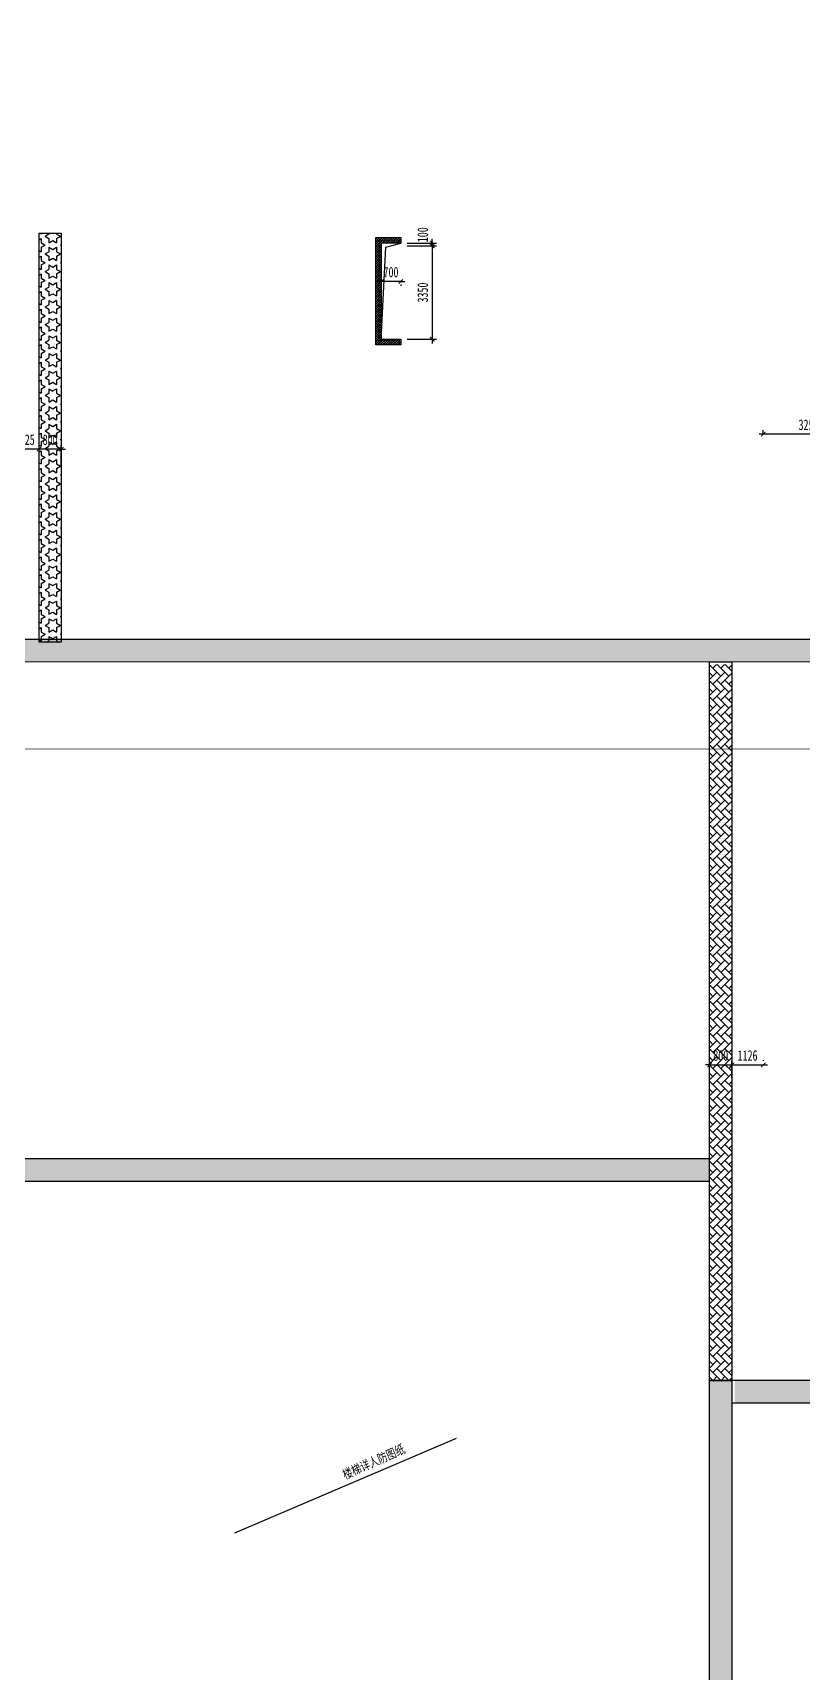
# Model space of a CAD drawing. Extents: x -302153 to 1239823, y 44204 to 1496698.
# Drawn here: x 973128 to 1000720, y 860977 to 919826 of the extents above; entities that cross this region are included whole.
import ezdxf
from ezdxf.enums import TextEntityAlignment as Align
from ezdxf.xclip import XClip

# ---------------------------------------------------------------- set-up
doc = ezdxf.new("R2010")
doc.units = 0
doc.header["$LTSCALE"] = 1500
doc.header["$MEASUREMENT"] = 0
doc.header["$XCLIPFRAME"] = 0
doc.linetypes.add('DASH', pattern=[0.35, 0.25, -0.1])
doc.layers.get('0').update_dxf_attribs({"linetype": 'CONTINUOUS'})
doc.layers.get('Defpoints').update_dxf_attribs({"color": 2, "linetype": 'CONTINUOUS'})
for name, color, linetype in [('C-SHET-SHET', 144, 'CONTINUOUS'), ('HATCH1', 181, 'CONTINUOUS'), ('S_HOLE', 201, 'CONTINUOUS'), ('S_PLAN_DIMS', 3, 'CONTINUOUS'), ('S_PLAN_THIN', 83, 'CONTINUOUS'), ('后浇带', 7, 'CONTINUOUS')]:
    doc.layers.add(name, color=color, linetype=linetype)
doc.layers.add('抗震等级范围线', color=110, linetype='DASH', plot=False)
doc.styles.add('TSSD_Dimension', font='', dxfattribs={"width": 0.7})
doc.styles.add('TSSD_REIN', font='Tssdeng.shx', dxfattribs={"width": 0.7, "bigfont": 'hztxt.shx'})
doc.styles.get('TSSD_Dimension').set_extended_font_data('SimSun')
doc.dimstyles.new('TSSD_150_150', dxfattribs={"dimtxt": 375, "dimasz": 150, "dimexe": 150, "dimexo": 375, "dimgap": 150, "dimtad": 1, "dimdec": 0, "dimzin": 0, "dimdsep": 46, "dimtxsty": 'TSSD_Dimension', "dimblk": 'ARCHTICK', "dimblk1": 'ARCHTICK', "dimblk2": 'ARCHTICK', "dimcen": 0, "dimdle": 150, "dimclrt": 7, "dimadec": 0, "dimazin": 0, "dimtfac": 1, "dimtdec": 0, "dimtix": 1, "dimtmove": 2, "dimatfit": 3, "dimfxl": 1, "dimtolj": 1, "dimtzin": 0, "dimarcsym": 0})

# ---------------------------------------------------------------- blocks, each defined once
blk = doc.blocks.new('_ArchTick')
at = {"color": 0, "const_width": 0.25}
blk.add_lwpolyline([(-0.53, -0.53), (0.53, 0.53)], dxfattribs=at)
blk = doc.blocks.new('*D24')
at = {"layer": 'Defpoints', "color": 0, "transparency": 16777216}
for p in [(985624, 911172), (986324, 911171), (985624, 910894)]:
    blk.add_point(p, dxfattribs=at)
at = {"layer": 'HATCH1', "color": 0, "lineweight": -2, "transparency": 16777216}
for p, q in [((985624, 910894), (985474, 910894)), ((986324, 910894), (985624, 910894)), ((985624, 910797), (985624, 910744)), ((986324, 910894), (986474, 910894)), ((986324, 910796), (986324, 910744))]:
    blk.add_line(p, q, dxfattribs=at)
at = {"layer": 'HATCH1', "color": 0, "lineweight": -2, "transparency": 16777216, "xscale": 150, "yscale": 150, "zscale": 150}
blk.add_blockref('_ArchTick', (985624, 910894), dxfattribs=at)
at = {"layer": 'HATCH1', "color": 0, "lineweight": -2, "transparency": 16777216, "xscale": 150, "yscale": 150, "zscale": 150, "rotation": 180}
blk.add_blockref('_ArchTick', (986324, 910894), dxfattribs=at)
at = {"layer": 'HATCH1', "color": 7, "transparency": 16777216, "insert": (985974, 911232), "char_height": 375, "attachment_point": 5, "style": 'TSSD_Dimension'}
blk.add_mtext('\\A1;700', dxfattribs=at)
blk = doc.blocks.new('*D25')
at = {"layer": 'Defpoints', "color": 0, "transparency": 16777216}
for p in [(986181, 912277), (986181, 912177), (987450, 912177)]:
    blk.add_point(p, dxfattribs=at)
at = {"layer": 'HATCH1', "color": 0, "lineweight": -2, "transparency": 16777216}
for p, q in [((986556, 912277), (987600, 912277)), ((986556, 912177), (987600, 912177)), ((987450, 912277), (987450, 912427)), ((987450, 912277), (987450, 912177)), ((987450, 912177), (987450, 912027))]:
    blk.add_line(p, q, dxfattribs=at)
at = {"layer": 'HATCH1', "color": 0, "lineweight": -2, "transparency": 16777216, "xscale": 150, "yscale": 150, "zscale": 150}
for p, rotation in [((987450, 912277), 270), ((987450, 912177), 90)]:
    blk.add_blockref('_ArchTick', p, dxfattribs=dict(at, rotation=rotation))
at = {"layer": 'HATCH1', "color": 7, "transparency": 16777216, "insert": (987113, 912577), "char_height": 375, "attachment_point": 5, "rotation": 90, "style": 'TSSD_Dimension'}
blk.add_mtext('\\A1;100', dxfattribs=at)
blk = doc.blocks.new('*D26')
at = {"layer": 'Defpoints', "color": 0, "transparency": 16777216}
for p in [(986181, 912177), (986181, 908827), (987450, 908827)]:
    blk.add_point(p, dxfattribs=at)
at = {"layer": 'HATCH1', "color": 0, "lineweight": -2, "transparency": 16777216}
for p, q in [((986556, 912177), (987600, 912177)), ((987450, 912327), (987450, 908677)), ((986556, 908827), (987600, 908827))]:
    blk.add_line(p, q, dxfattribs=at)
at = {"layer": 'HATCH1', "color": 0, "lineweight": -2, "transparency": 16777216, "xscale": 150, "yscale": 150, "zscale": 150}
for p, rotation in [((987450, 912177), 90), ((987450, 908827), 270)]:
    blk.add_blockref('_ArchTick', p, dxfattribs=dict(at, rotation=rotation))
at = {"layer": 'HATCH1', "color": 7, "transparency": 16777216, "insert": (987113, 910502), "char_height": 375, "attachment_point": 5, "rotation": 90, "style": 'TSSD_Dimension'}
blk.add_mtext('\\A1;3350', dxfattribs=at)
blk = doc.blocks.new('*D236')
at = {"layer": 'Defpoints', "color": 0, "transparency": 16777216}
for p in [(499325, 1402776), (499325, 1402572), (498199, 1401940)]:
    blk.add_point(p, dxfattribs=at)
at = {"layer": 'S_PLAN_DIMS', "color": 0, "lineweight": -2, "transparency": 16777216}
for p, q in [((498049, 1402776), (499475, 1402776)), ((498199, 1402315), (498199, 1402926)), ((499325, 1402947), (499325, 1402926))]:
    blk.add_line(p, q, dxfattribs=at)
at = {"layer": 'S_PLAN_DIMS', "color": 0, "lineweight": -2, "transparency": 16777216, "xscale": 150, "yscale": 150, "zscale": 150, "rotation": 180}
blk.add_blockref('_ArchTick', (498199, 1402776), dxfattribs=at)
at = {"layer": 'S_PLAN_DIMS', "color": 0, "lineweight": -2, "transparency": 16777216, "xscale": 150, "yscale": 150, "zscale": 150}
blk.add_blockref('_ArchTick', (499325, 1402776), dxfattribs=at)
at = {"layer": 'S_PLAN_DIMS', "color": 7, "transparency": 16777216, "insert": (498762, 1403113), "char_height": 375, "attachment_point": 5, "style": 'TSSD_Dimension'}
blk.add_mtext('\\A1;1126', dxfattribs=at)
blk = doc.blocks.new('*D237')
at = {"layer": 'Defpoints', "color": 0, "transparency": 16777216}
for p in [(498199, 1402776), (497399, 1401940), (498199, 1401940)]:
    blk.add_point(p, dxfattribs=at)
at = {"layer": 'S_PLAN_DIMS', "color": 0, "lineweight": -2, "transparency": 16777216}
for p, q in [((497399, 1402776), (497249, 1402776)), ((497399, 1402315), (497399, 1402926)), ((497399, 1402776), (498199, 1402776)), ((498199, 1402315), (498199, 1402926)), ((498199, 1402776), (498349, 1402776))]:
    blk.add_line(p, q, dxfattribs=at)
at = {"layer": 'S_PLAN_DIMS', "color": 0, "lineweight": -2, "transparency": 16777216, "xscale": 150, "yscale": 150, "zscale": 150}
blk.add_blockref('_ArchTick', (497399, 1402776), dxfattribs=at)
at = {"layer": 'S_PLAN_DIMS', "color": 0, "lineweight": -2, "transparency": 16777216, "xscale": 150, "yscale": 150, "zscale": 150, "rotation": 180}
blk.add_blockref('_ArchTick', (498199, 1402776), dxfattribs=at)
at = {"layer": 'S_PLAN_DIMS', "color": 7, "transparency": 16777216, "insert": (497799, 1403113), "char_height": 375, "attachment_point": 5, "style": 'TSSD_Dimension'}
blk.add_mtext('\\A1;800', dxfattribs=at)
blk = doc.blocks.new('*D254')
at = {"layer": 'Defpoints', "color": 0, "transparency": 16777216}
for p in [(472325, 1424882), (472325, 1424713), (473350, 1423922)]:
    blk.add_point(p, dxfattribs=at)
at = {"layer": 'S_PLAN_DIMS', "color": 0, "lineweight": -2, "transparency": 16777216}
for p, q in [((473500, 1424882), (472175, 1424882)), ((472325, 1425088), (472325, 1425032)), ((473350, 1424297), (473350, 1425032))]:
    blk.add_line(p, q, dxfattribs=at)
at = {"layer": 'S_PLAN_DIMS', "color": 0, "lineweight": -2, "transparency": 16777216, "xscale": 150, "yscale": 150, "zscale": 150, "rotation": 180}
blk.add_blockref('_ArchTick', (472325, 1424882), dxfattribs=at)
at = {"layer": 'S_PLAN_DIMS', "color": 0, "lineweight": -2, "transparency": 16777216, "xscale": 150, "yscale": 150, "zscale": 150}
blk.add_blockref('_ArchTick', (473350, 1424882), dxfattribs=at)
at = {"layer": 'S_PLAN_DIMS', "color": 7, "transparency": 16777216, "insert": (472838, 1425219), "char_height": 375, "attachment_point": 5, "style": 'TSSD_Dimension'}
blk.add_mtext('\\A1;1025', dxfattribs=at)
blk = doc.blocks.new('*D255')
at = {"layer": 'Defpoints', "color": 0, "transparency": 16777216}
for p in [(473350, 1424882), (473350, 1423922), (474150, 1423922)]:
    blk.add_point(p, dxfattribs=at)
at = {"layer": 'S_PLAN_DIMS', "color": 0, "lineweight": -2, "transparency": 16777216}
for p, q in [((473350, 1424882), (473200, 1424882)), ((473350, 1424297), (473350, 1425032)), ((474150, 1424882), (473350, 1424882)), ((474150, 1424297), (474150, 1425032)), ((474150, 1424882), (474300, 1424882))]:
    blk.add_line(p, q, dxfattribs=at)
at = {"layer": 'S_PLAN_DIMS', "color": 0, "lineweight": -2, "transparency": 16777216, "xscale": 150, "yscale": 150, "zscale": 150}
blk.add_blockref('_ArchTick', (473350, 1424882), dxfattribs=at)
at = {"layer": 'S_PLAN_DIMS', "color": 0, "lineweight": -2, "transparency": 16777216, "xscale": 150, "yscale": 150, "zscale": 150, "rotation": 180}
blk.add_blockref('_ArchTick', (474150, 1424882), dxfattribs=at)
at = {"layer": 'S_PLAN_DIMS', "color": 7, "transparency": 16777216, "insert": (473750, 1425219), "char_height": 375, "attachment_point": 5, "style": 'TSSD_Dimension'}
blk.add_mtext('\\A1;800', dxfattribs=at)
blk = doc.blocks.new('*D256')
at = {"layer": 'Defpoints', "color": 0, "transparency": 16777216}
for p in [(499322, 1425416), (499322, 1425072), (502572, 1424505)]:
    blk.add_point(p, dxfattribs=at)
at = {"layer": 'S_PLAN_DIMS', "color": 0, "lineweight": -2, "transparency": 16777216}
for p, q in [((502722, 1425416), (499172, 1425416)), ((499322, 1425447), (499322, 1425566)), ((502572, 1424880), (502572, 1425566))]:
    blk.add_line(p, q, dxfattribs=at)
at = {"layer": 'S_PLAN_DIMS', "color": 0, "lineweight": -2, "transparency": 16777216, "xscale": 150, "yscale": 150, "zscale": 150, "rotation": 180}
blk.add_blockref('_ArchTick', (499322, 1425416), dxfattribs=at)
at = {"layer": 'S_PLAN_DIMS', "color": 0, "lineweight": -2, "transparency": 16777216, "xscale": 150, "yscale": 150, "zscale": 150}
blk.add_blockref('_ArchTick', (502572, 1425416), dxfattribs=at)
at = {"layer": 'S_PLAN_DIMS', "color": 7, "transparency": 16777216, "insert": (500947, 1425753), "char_height": 375, "attachment_point": 5, "style": 'TSSD_Dimension'}
blk.add_mtext('\\A1;3250', dxfattribs=at)
blk = doc.blocks.new('BW-28198709', base_point=(417020.2, 1312227.4, -1600))
at = {"layer": '后浇带'}
h = blk.add_hatch(dxfattribs=at)
h.set_pattern_fill('STARS', color=8, scale=50, angle=-90, style=0)
h.set_pattern_definition([(270, (-1769327.76, 4082681.34), (274.963, -5e-14), [158.75, -158.75]), (330, (-1769327.76, 4082681.34), (137.4815, 238.124943), [158.75, -158.75]), (30, (-1769190.28, 4082601.97), (-137.4815, 238.124943), [158.75, -158.75])])
h.paths.add_polyline_path([(474150.1, 1432627.4), (474150.1, 1417952.1), (473350.1, 1417952.1), (473350.1, 1432627.4)])
h = blk.add_hatch(dxfattribs=at)
h.set_pattern_fill('STARS', color=8, scale=50, angle=-90, style=0)
h.set_pattern_definition([(270, (-499998.8, 254199.16), (274.963, -4e-14), [158.75, -158.75]), (330, (-499998.8, 254199.16), (137.4815, 238.124943), [158.75, -158.75]), (30, (-499861.32, 254119.78), (-137.4815, 238.124943), [158.75, -158.75])])
h.paths.add_polyline_path([(425625.1, 1417252.6), (503370, 1417251.3), (503370, 1418051.3), (425625.1, 1418052.6)])
h = blk.add_hatch(dxfattribs=at)
h.set_pattern_fill('AR-HBONE', color=8, scale=2, angle=-90)
h.set_pattern_definition([(315, (-500098.8, -4e-08), (287.368196, -7e-14), [609.6, -203.2]), (45, (-499955.12, -143.68), (287.368196, -7e-14), [609.6, -203.2])])
h.paths.add_polyline_path([(497398.8, 1391452.4), (498198.8, 1391452.4), (498199.1, 1417151.9), (497399.1, 1417151.9)])
h = blk.add_hatch(dxfattribs=at)
h.set_pattern_fill('AR-HBONE', color=8, scale=2, angle=-90)
h.set_pattern_definition([(315, (-499898.8, -4115.08), (287.368196, -7e-14), [609.6, -203.2]), (45, (-499755.12, -4258.77), (287.368196, -7e-14), [609.6, -203.2])])
h.paths.add_polyline_path([(435649.7, 1398602.2), (497398.9, 1398602.4), (497398.9, 1399402.4), (435649.7, 1399402.2)])
h = blk.add_hatch(dxfattribs=at)
h.set_pattern_fill('STARS', color=8, scale=50, style=0)
h.set_pattern_definition([(0, (-497850.1, 260000), (0, 274.963), [158.75, -158.75]), (60, (-497850.1, 260000), (-238.124943, 137.4815), [158.75, -158.75]), (120, (-497770.73, 260137.48), (-238.124943, -137.4815), [158.75, -158.75])])
h.paths.add_polyline_path([(497398.7, 1370379.1), (498198.7, 1370379.1), (498198.8, 1391452.4), (497398.8, 1391452.4)])
h = blk.add_hatch(dxfattribs=at)
h.set_pattern_fill('STARS', color=8, scale=50, style=0)
h.set_pattern_definition([(0, (-2016800.05, -840568.2), (0, 274.963), [158.75, -158.75]), (60, (-2016800.05, -840568.2), (-238.124943, 137.4815), [158.75, -158.75]), (120, (-2016720.68, -840430.7), (-238.124943, -137.4815), [158.75, -158.75])])
h.paths.add_polyline_path([(498298.8, 1390652.4), (516623.9, 1390651), (516623.9, 1391451), (498298.8, 1391452.4)])
at = {"layer": '后浇带', "color": 8}
for points in [[(474150.1, 1432627.4), (474150.1, 1417952.1), (473350.1, 1417952.1), (473350.1, 1432627.4)], [(425625.1, 1417252.6), (503370, 1417251.3), (503370, 1418051.3), (425625.1, 1418052.6)], [(497399.1, 1417251.4), (498199.1, 1417251.4), (498198.8, 1391452.4), (497398.8, 1391452.4)], [(435649.7, 1398602.2), (497398.9, 1398602.4), (497398.9, 1399402.4), (435649.7, 1399402.2)], [(497398.8, 1391452.4), (498198.8, 1391452.4), (498198.7, 1370379.1), (497398.7, 1370379.1)]]:
    blk.add_lwpolyline(points, close=True, dxfattribs=at)
at = {"layer": '后浇带', "color": 8, "elevation": -1000}
blk.add_lwpolyline([(498198.8, 1390652.4), (516623.9, 1390651), (516623.9, 1391451), (498198.8, 1391452.4)], close=True, dxfattribs=at)
at = {"layer": 'S_PLAN_DIMS'}
for base, p1, p2, picture, middle in [((499322.1, 1425415.9), (502571.9, 1424504.5), (499322.1, 1425072.1), '*D256', (500947, 1425753.4)), ((472325.1, 1424882), (473350.1, 1423921.8), (472325.1, 1424712.5), '*D254', (472837.6, 1425219.5)), ((473350.1, 1424882), (474150.1, 1423921.8), (473350.1, 1423921.8), '*D255', (473750.1, 1425219.5)), ((498198.9, 1402775.8), (497398.9, 1401939.8), (498198.9, 1401939.8), '*D237', (497798.9, 1403113.3)), ((499325.1, 1402775.8), (498198.9, 1401939.8), (499325.1, 1402571.9), '*D236', (498762, 1403113.3))]:
    dim = blk.add_linear_dim(base=base, p1=p1, p2=p2, dimstyle='TSSD_150_150', dxfattribs=at)
    dim.commit()
    dim.dimension.update_dxf_attribs({"geometry": picture, "text_midpoint": middle})

msp = doc.modelspace()

# ---------------------------------------------------------------- hatches: boundary and pattern name
at = {"layer": 'HATCH1'}
h = msp.add_hatch(dxfattribs=at)
h.set_pattern_fill('HOLE_MATETIEL', color=256, scale=20, style=0)
h.set_pattern_definition([(45, (0, 0), (-44.9012806, 44.9012806), []), (135, (0, 0), (-44.9012806, -44.9012806), [])])
h.paths.add_polyline_path([(986323.895, 908627.3696), (985423.7277, 908627.3696), (985423.7277, 912477.3086), (986324.0617, 912477.3086), (986324.0617, 912277.3696), (985623.7277, 912277.3696), (985623.7277, 908827.3696), (986323.7218, 908827.3696)])

# ---------------------------------------------------------------- linework, layer by layer
msp.add_lwpolyline([(986323.895, 908627.3696), (985423.7277, 908627.3696), (985423.7277, 912477.3086), (986324.0617, 912477.3086), (986324.0617, 912277.3696), (985623.7277, 912277.3696), (985623.7277, 908827.3696), (986323.7218, 908827.3696), (986323.895, 908627.3696)], dxfattribs=at)
at = {"layer": 'S_HOLE'}
msp.add_lwpolyline([(985623.7277, 908827.3696), (985789.7518, 912127.4363), (986320.6865, 912277.3696)], dxfattribs=at)
at = {"layer": 'S_PLAN_THIN'}
msp.add_line((980373.8952, 865977.3711), (988323.8954, 869377.3693), dxfattribs=at)
at = {"layer": '抗震等级范围线', "ltscale": 2, "const_width": 30}
msp.add_lwpolyline([(913243.2116, 909722.8008), (916523.0123, 897247.6868), (927665.3806, 900171.9126), (929177.6854, 894606.664), (934673.895, 894116.5466), (1159203.715, 894116.5466), (1159203.715, 924856.2676), (924031.5223, 924856.2676), (924031.5223, 912874.0049), (913243.2116, 909722.8008)], dxfattribs=at)

# ---------------------------------------------------------------- block references
at = {"layer": 'C-SHET-SHET'}
ref = msp.add_blockref('BW-28198709', (917020.2426, 792227.3696, -1600.0008), dxfattribs=at)
XClip(ref).set_block_clipping_path([(435362.5638281001, 1350480.475677236), (436231.0677362112, 1350716.4861888569), (436530.3850969381, 1350694.5491639881), (443223.895106666, 1352232.2498489721), (443223.8951079109, 1352727.369602198), (450423.8948637702, 1352727.369602198), (450423.8948637702, 1350727.3695845981), (479823.8968168952, 1350727.3695845981), (479823.8968168952, 1352727.369602198), (487023.8967896138, 1352727.369602198), (487023.8967983952, 1367527.371133002), (505623.8950209829, 1367527.371121967), (505623.895020982, 1373527.3695999871), (510923.894022796, 1373527.3695999871), (510823.894846655, 1384227.3695992811), (516473.895020988, 1384227.369599273), (516323.895020987, 1410427.3695992811), (511023.893581031, 1410427.3687550919), (511023.8948474519, 1426727.3695992799), (512923.895654668, 1426727.3695992799), (512923.895654668, 1427927.3695992441), (522823.895654668, 1427927.3695992441), (522823.895654668, 1441531.582584409), (401660.4589128681, 1441531.582584409), (424761.4938001998, 1368899.427608334)])

# ---------------------------------------------------------------- texts
at = {"layer": 'S_PLAN_THIN', "style": 'TSSD_REIN', "width": 0.7}
msp.add_text('楼梯详人防图纸', height=375, rotation=24.020103093, dxfattribs=at).set_placement((984389.7405, 867762.032), align=Align.BOTTOM_LEFT)

# ---------------------------------------------------------------- dimensions: what is measured, and where the dimension line sits
at = {"layer": 'HATCH1'}
dim = msp.add_linear_dim(base=(987450.3312, 912177.3696), p1=(986181.3861, 912277.3696), p2=(986181.3861, 912177.3696), angle=90, dimstyle='TSSD_150_150', dxfattribs=at)
dim.commit()
dim.dimension.update_dxf_attribs({"geometry": '*D25', "text_midpoint": (987112.8312, 912576.7446), "dimtype": 160})
dim = msp.add_linear_dim(base=(987450.3312, 908827.3696), p1=(986181.3861, 912177.3696), p2=(986181.3861, 908827.3696), angle=90, dimstyle='TSSD_150_150', dxfattribs=at)
dim.commit()
dim.dimension.update_dxf_attribs({"geometry": '*D26', "text_midpoint": (987112.8312, 910502.3696)})
dim = msp.add_linear_dim(base=(985623.7277, 910894.0529), p1=(986323.6587, 911171.4603), p2=(985623.7277, 911171.5501), dimstyle='TSSD_150_150', dxfattribs=at)
dim.commit()
dim.dimension.update_dxf_attribs({"geometry": '*D24', "text_midpoint": (985973.6932, 911231.5529)})

doc.saveas('drawing.dxf')
